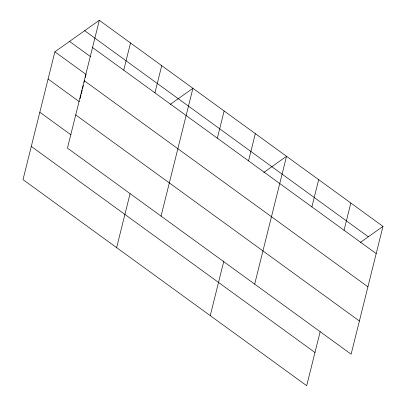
<?xml version="1.0" encoding="UTF-8"?>
<svg xmlns="http://www.w3.org/2000/svg" width="406" height="406" viewBox="0 0 406 406"><rect width="100%" height="100%" fill="white"/><g stroke="black" fill="none" stroke-linecap="round" stroke-linejoin="round"><path stroke-width="0.61" d="M99.308 20.3L67.442 148.109L351.119 354.194L382.985 226.386L99.308 20.3L54.881 51.806L23.015 179.614L306.692 385.7L320.146 331.738M80.053 98.668L80.956 95.04M81.261 93.827L82.164 90.198M82.469 88.99L83.372 85.361M84.123 82.337L84.575 80.52M85.331 77.5L85.935 75.08M123.728 70.187L130.514 42.97M154.93 92.857L161.72 65.64M116.629 247.624L130.082 193.662M161.055 216.119L192.921 88.31L170.205 104.418M217.342 138.192L224.127 110.98M248.543 160.862L255.333 133.645M210.242 315.629L223.848 261.058M254.669 284.129L286.534 156.315L263.819 172.423M311.899 206.887L318.685 179.67M344.049 230.248L350.835 203.03M360.269 242.494L382.985 226.386M84.646 30.699L368.323 236.784M92.522 47.517L376.2 253.603M69.543 41.407L90.518 56.647M54.881 51.806L86.087 74.476M84.245 80.713L367.922 286.798M48.096 79.023L79.302 101.688M75.719 114.913L359.396 320.999M39.818 112.218L71.025 134.888M31.292 146.419L314.97 352.504"/></g></svg>
